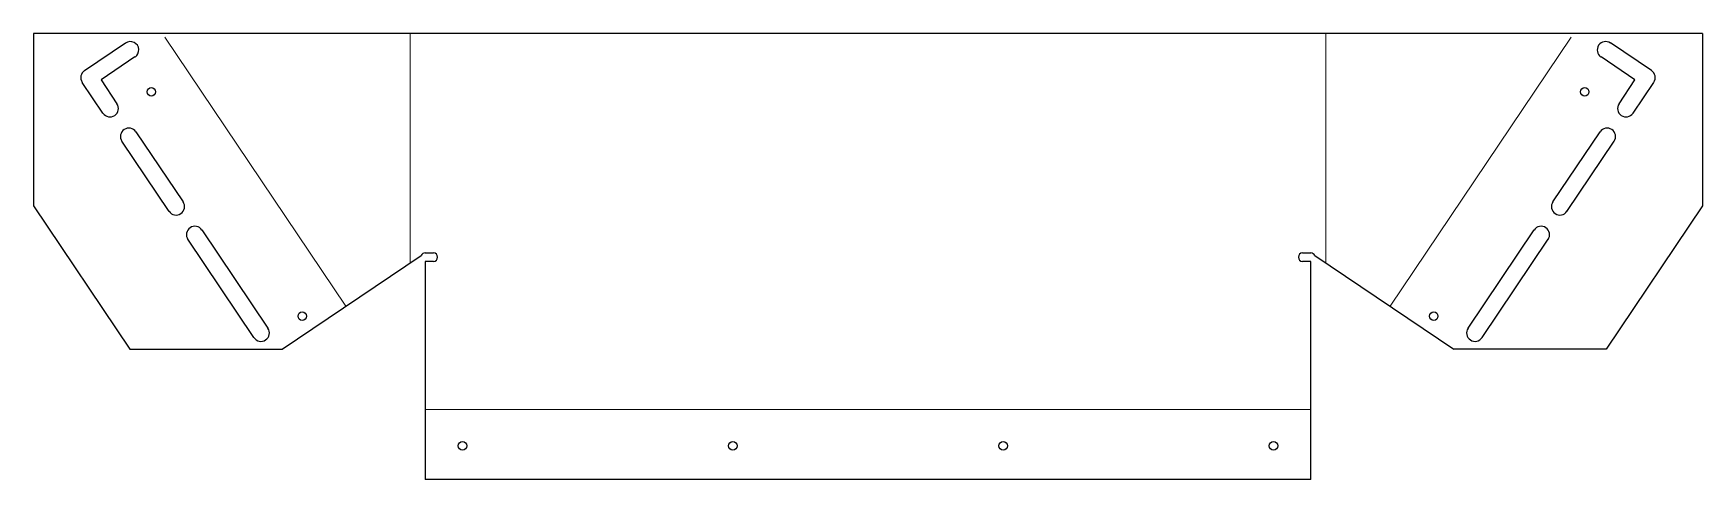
# Model space of a CAD drawing. Header units: inches. Extents: x -6.2 to 6.2, y 0 to 3.3.
import ezdxf

# ---------------------------------------------------------------- set-up
doc = ezdxf.new("R2010")
doc.units = ezdxf.units.IN
doc.header["$MEASUREMENT"] = 0

msp = doc.modelspace()

# ---------------------------------------------------------------- linework, layer by layer
at = {"linetype": 'Continuous', "lineweight": 25}
for p, q in [((-6.174, 3.3), (-6.174, 2.024)), ((6.174, 3.3), (-6.174, 3.3)), ((-5.796, 3.025), (-5.492, 3.229)), ((5.796, 3.025), (5.492, 3.229)), ((6.174, 3.3), (6.174, 2.024)), ((-5.423, 3.126), (-5.674, 2.956)), ((5.674, 2.956), (5.423, 3.126)), ((-5.66, 2.71), (-5.813, 2.938)), ((-5.674, 2.956), (-5.556, 2.78)), ((5.556, 2.78), (5.674, 2.956)), ((5.66, 2.71), (5.813, 2.938)), ((-5.171, 1.984), (-5.52, 2.502)), ((-5.416, 2.572), (-5.067, 2.054)), ((5.067, 2.054), (5.416, 2.572)), ((5.171, 1.984), (5.52, 2.502)), ((-6.174, 2.024), (-5.462, 0.965)), ((6.174, 2.024), (5.462, 0.965)), ((-4.543, 1.051), (-5.032, 1.777)), ((-4.928, 1.846), (-4.439, 1.12)), ((4.439, 1.12), (4.928, 1.846)), ((4.543, 1.051), (5.032, 1.777)), ((-4.335, 0.965), (-3.306, 1.657)), ((-3.277, 1.676), (-3.215, 1.676)), ((-3.277, 1.614), (-3.277, 0)), ((-3.215, 1.614), (-3.277, 1.614)), ((3.215, 1.676), (3.277, 1.676)), ((3.277, 1.614), (3.215, 1.614)), ((3.277, 0), (3.277, 1.614)), ((3.306, 1.657), (4.335, 0.965)), ((-5.462, 0.965), (-4.335, 0.965)), ((5.462, 0.965), (4.335, 0.965)), ((3.277, 0), (-3.277, 0))]:
    msp.add_line(p, q, dxfattribs=at)
at = {"color": 8, "linetype": 'Continuous', "lineweight": 0, "true_color": 0x808080}
for p, q in [((-3.863, 1.282), (-5.203, 3.273)), ((-3.388, 1.602), (-3.388, 3.3)), ((3.388, 3.3), (3.388, 1.602)), ((5.203, 3.273), (3.863, 1.282)), ((-3.277, 0.518), (3.277, 0.518))]:
    msp.add_line(p, q, dxfattribs=at)
at = {"linetype": 'Continuous', "lineweight": 25}
for centre, radius in [((-5.302, 2.868), 0.0312), ((5.302, 2.868), 0.0313), ((-4.185, 1.209), 0.0313), ((4.185, 1.209), 0.0312), ((-3, 0.25), 0.0312), ((-1, 0.25), 0.0312), ((1, 0.25), 0.0312), ((3, 0.25), 0.0312)]:
    msp.add_circle(centre, radius, dxfattribs=at)
for centre, radius, start, end in [((-5.457, 3.177), 0.0625, 303.9364, 123.9364), ((5.457, 3.177), 0.0625, 56.0636, 236.0636), ((-5.761, 2.973), 0.0625, 123.9364, 213.9364), ((5.761, 2.973), 0.0625, 326.0636, 56.0636), ((-5.608, 2.745), 0.0625, 213.9364, 33.9364), ((5.608, 2.745), 0.0625, 146.0636, 326.0636), ((-5.468, 2.537), 0.0625, 33.9364, 213.9364), ((5.468, 2.537), 0.0625, 326.0636, 146.0636), ((-5.119, 2.019), 0.0625, 213.9364, 33.9364), ((5.119, 2.019), 0.0625, 146.0636, 326.0636), ((-4.98, 1.811), 0.0625, 33.9364, 213.9364), ((4.98, 1.811), 0.0625, 326.0636, 146.0636), ((-3.277, 1.645), 0.0313, 90, 157.8729), ((-3.215, 1.645), 0.0313, 270, 90), ((3.215, 1.645), 0.0313, 90, 270), ((3.277, 1.645), 0.0312, 22.1271, 90), ((-4.491, 1.085), 0.0625, 213.9364, 33.9364), ((4.491, 1.085), 0.0625, 146.0636, 326.0636)]:
    msp.add_arc(centre, radius, start, end, dxfattribs=at)

doc.saveas('drawing.dxf')
